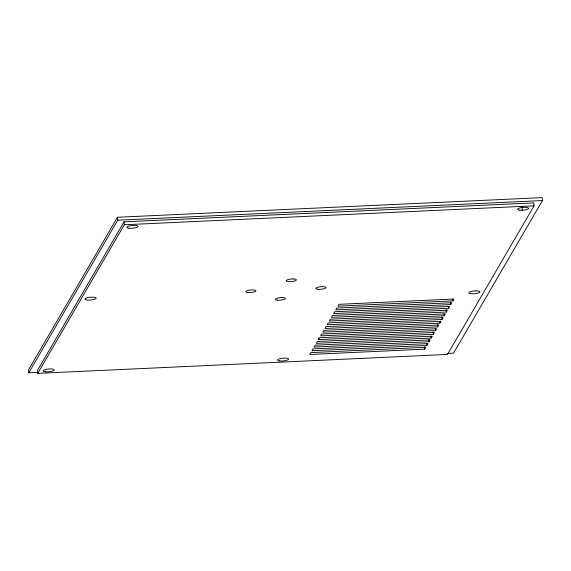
<?xml version="1.0" encoding="UTF-8"?>
<svg xmlns="http://www.w3.org/2000/svg" width="571" height="571" viewBox="0 0 571 571"><rect width="100%" height="100%" fill="white"/><g stroke="black" fill="none" stroke-linecap="round" stroke-linejoin="round"><path stroke-width="0.86" d="M447.314 353.428L453.545 353.142L542.45 200.564L542.186 197.63L117.455 217.258L28.55 369.837L28.814 372.77L37.722 372.356M28.814 372.77L117.719 220.199L117.455 217.258M124.057 221.841L37.472 370.436L37.736 373.37L447.478 354.434L534.063 205.838L533.792 202.905L124.057 221.841L124.321 224.774L37.736 373.37M318.461 339.617L319.546 337.754L434.474 332.443L433.389 334.299L318.461 339.617L318.311 337.939M424.731 349.159L425.816 347.304L310.888 352.614L309.803 354.477L424.731 349.159L424.503 346.647M426.894 345.448L427.979 343.592L313.051 348.902L311.973 350.758L426.894 345.448L426.744 343.771M429.064 341.729L430.141 339.873L315.213 345.184L314.136 347.047L429.064 341.729L428.835 339.217M431.226 338.018L432.311 336.162L317.383 341.472L316.298 343.328L431.226 338.018L431.069 336.34M435.552 330.588L436.637 328.732L321.709 334.042L320.631 335.898L435.552 330.588L435.402 328.91M437.721 326.876L438.799 325.013L323.878 330.331L322.793 332.186L437.721 326.876L437.493 324.357M439.884 323.157L440.969 321.302L326.041 326.612L324.956 328.468L439.884 323.157L439.734 321.48M442.047 319.446L443.132 317.583L328.204 322.9L327.119 324.756L442.047 319.446L441.818 316.926M444.217 315.727L445.294 313.872L330.366 319.182L329.289 321.038L444.217 315.727L444.06 314.05M446.379 312.016L447.457 310.153L332.536 315.47L331.451 317.326L446.379 312.016L446.151 309.496M448.542 308.297L449.627 306.441L334.699 311.752L333.614 313.607L448.542 308.297L448.392 306.62M450.705 304.586L451.789 302.73L336.861 308.04L335.784 309.896L450.705 304.586L450.476 302.066M452.874 300.867L453.952 299.011L339.024 304.322L337.946 306.184L452.874 300.867L452.717 299.19M117.719 220.199L542.45 200.564M124.321 224.774L534.063 205.838M521.937 206.88L522.244 210.235M433.161 331.787L433.389 334.299M85.093 298.869L85.058 299.24A5.582 1.399 -5.2 0 0 89.74 300.075A5.582 1.399 -5.2 0 0 95.678 298.747L96.085 298.362A5.582 1.399 -5.2 0 0 91.439 297.156A5.582 1.399 -5.2 0 0 85.093 298.869M475.943 290.875L474.508 290.939A5.582 1.399 -5.2 0 0 468.898 292.609A5.582 1.399 -5.2 0 0 472.852 293.829L474.287 293.765A5.582 1.399 -5.2 0 0 479.897 292.095A5.582 1.399 -5.2 0 0 475.943 290.875M292.959 278.941L291.667 278.983A5.075 1.27 -5.2 0 0 286.371 280.461A5.075 1.27 -5.2 0 0 289.697 281.631L290.996 281.589A5.075 1.27 -5.2 0 0 296.285 280.118A5.075 1.27 -5.2 0 0 292.959 278.941M519.61 210.171A5.582 1.399 -5.2 0 0 528.589 208.522A5.582 1.399 -5.2 0 0 521.08 207.644A5.582 1.399 -5.2 0 0 519.61 210.171M128.925 228.229A5.582 1.399 -5.2 0 0 137.911 226.58A5.582 1.399 -5.2 0 0 130.402 225.702A5.582 1.399 -5.2 0 0 128.925 228.229M45.28 371.785A5.582 1.399 -5.2 0 0 54.259 370.136A5.582 1.399 -5.2 0 0 46.751 369.251A5.582 1.399 -5.2 0 0 45.28 371.785M279.64 360.951A5.582 1.399 -5.2 0 0 288.626 359.302A5.582 1.399 -5.2 0 0 281.118 358.424A5.582 1.399 -5.2 0 0 279.64 360.951M317.79 289.247A5.075 1.27 -5.2 0 0 325.955 287.755A5.075 1.27 -5.2 0 0 319.132 286.949A5.075 1.27 -5.2 0 0 317.79 289.247M277.328 300.146A5.075 1.27 -5.2 0 0 285.493 298.647A5.075 1.27 -5.2 0 0 278.669 297.848A5.075 1.27 -5.2 0 0 277.328 300.146M247.721 292.488A5.075 1.27 -5.2 0 0 255.887 290.989A5.075 1.27 -5.2 0 0 249.063 290.189A5.075 1.27 -5.2 0 0 247.721 292.488"/></g></svg>
